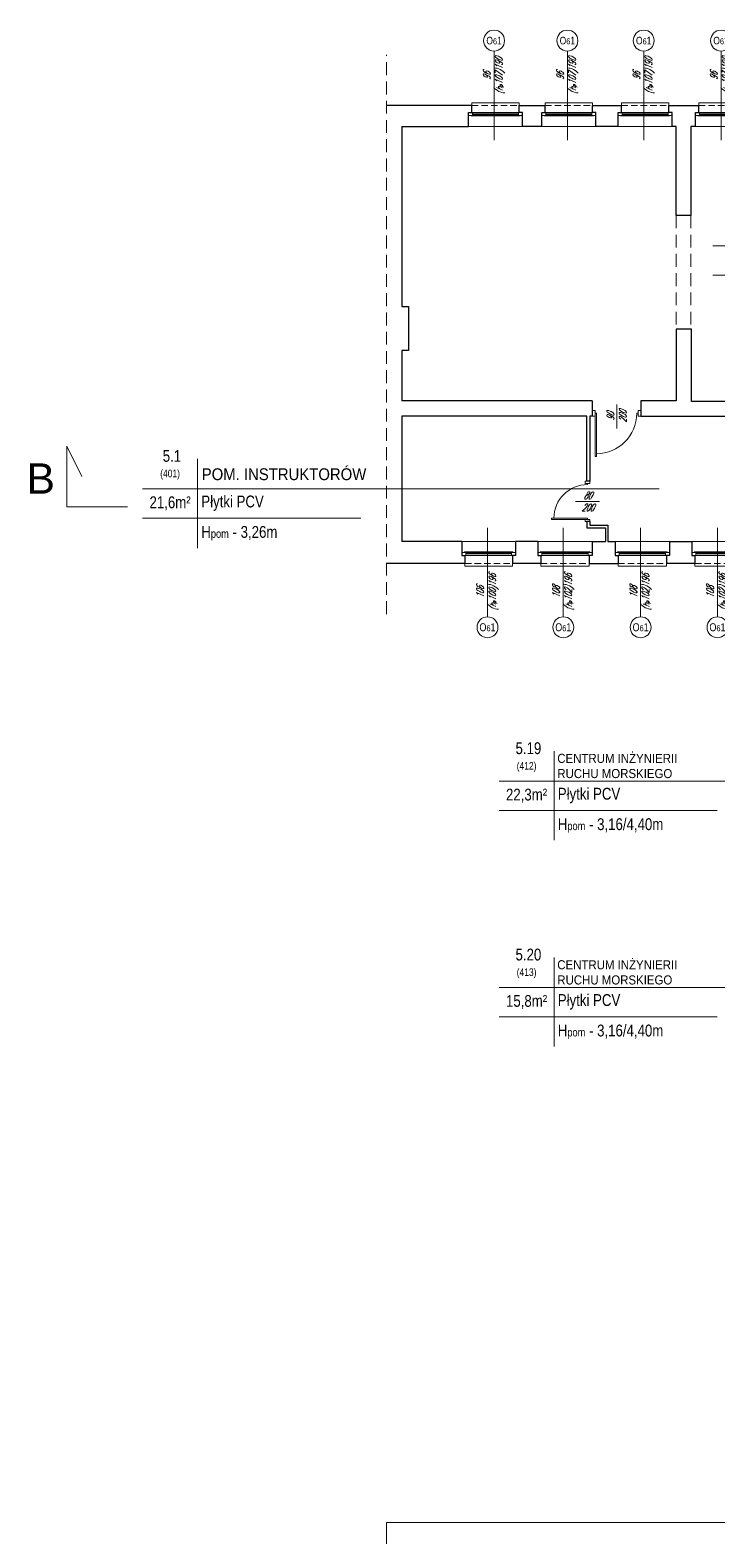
# Model space of a CAD drawing. Header units: millimetres. Extents: x -18485 to 40303, y -22087 to 35064.
# Drawn here: x 6910 to 8272, y -17910 to -14925 of the extents above; entities that cross this region are included whole.
import ezdxf
from ezdxf.enums import TextEntityAlignment as Align

# ---------------------------------------------------------------- set-up
doc = ezdxf.new("R2010")
doc.units = ezdxf.units.MM
doc.linetypes.add('DASHED', pattern=[19.05, 12.7, -6.35])
doc.layers.get('0').update_dxf_attribs({"lineweight": 25})
for name, color, linetype, lineweight in [('01_ściany', 2, 'Continuous', 25), ('03-01_okna', 5, 'Continuous', 15), ('03_drzwi', 1, 'Continuous', 0), ('04-1_widok', 251, 'Continuous', 5), ('04-2_nad', 251, 'DASHED', 5), ('05-03_opis', 10, 'Continuous', 5)]:
    doc.layers.add(name, color=color, linetype=linetype, lineweight=lineweight)
doc.styles.add('APLUS', font='arial.ttf', dxfattribs={"width": 0.6})
doc.styles.add('ariel', font='arial.ttf', dxfattribs={"width": 0.8})
doc.styles.add('ariel_wym', font='simplex.shx', dxfattribs={"width": 0.65, "oblique": 25})

# ---------------------------------------------------------------- blocks, each defined once
blk = doc.blocks.new('okno 107-196')
at = {"linetype": 'Continuous', "lineweight": 0}
for p, q in [((6.5, 14), (6.5, 19)), ((6.5, 19), (100.5, 19)), ((99, 0), (8, 0)), ((100.5, 14), (100.5, 19)), ((8, -3), (99, -3)), ((9, -7), (9, -3)), ((9, -4.5), (98, -4.5)), ((9, -5), (98, -5)), ((98, -7), (98, -3))]:
    blk.add_line(p, q, dxfattribs=at)
at = {"linetype": 'DASHED'}
blk.add_line((6.5, 14), (100.5, 14), dxfattribs=at)
at = {"linetype": 'Continuous', "lineweight": 0}
for points in [[(8, -6), (0, -6), (0, 0), (8, 0)], [(107, -6), (99, -6), (99, 0), (107, 0)]]:
    blk.add_lwpolyline(points, close=True, dxfattribs=at)
blk.add_lwpolyline([(5, -6), (5, -7), (102, -7), (102, -6)], dxfattribs=at)
at = {"layer": '04-1_widok'}
blk.add_line((107, -28), (0, -28), dxfattribs=at)
at = {"layer": '05-03_opis', "lineweight": 0}
blk.add_line((50.6, -54.6), (50.6, 121.4), dxfattribs=at)
blk.add_circle((50.6, 142.1), 20.7, dxfattribs=at)
at = {"layer": '05-03_opis', "lineweight": 0, "insert": (50.6, 142.1), "char_height": 15, "width": 75.194, "attachment_point": 5, "style": 'ariel'}
blk.add_mtext('O{\\H0.8x;6}1', dxfattribs=at)
at = {"layer": '05-03_opis', "lineweight": 0, "insert": (50.6, 72.5), "char_height": 14.4, "width": 62.661, "attachment_point": 5, "rotation": 90, "style": 'ariel_wym'}
blk.add_mtext('96\\P({\\H0.8333x;h\\H0.6x;p}107)190', dxfattribs=at)
blk = doc.blocks.new('okno 107-196-1')
at = {"linetype": 'Continuous', "lineweight": 0}
for p, q in [((6.5, 14), (6.5, 19)), ((6.5, 19), (100.5, 19)), ((99, 0), (8, 0)), ((100.5, 14), (100.5, 19)), ((8, -3), (99, -3)), ((9, -7), (9, -3)), ((9, -4.5), (98, -4.5)), ((9, -5), (98, -5)), ((98, -7), (98, -3))]:
    blk.add_line(p, q, dxfattribs=at)
at = {"linetype": 'DASHED'}
blk.add_line((6.5, 14), (100.5, 14), dxfattribs=at)
at = {"linetype": 'Continuous', "lineweight": 0}
for points in [[(8, -6), (0, -6), (0, 0), (8, 0)], [(107, -6), (99, -6), (99, 0), (107, 0)]]:
    blk.add_lwpolyline(points, close=True, dxfattribs=at)
blk.add_lwpolyline([(5, -6), (5, -7), (102, -7), (102, -6)], dxfattribs=at)
at = {"layer": '04-1_widok'}
blk.add_line((107, -28), (0, -28), dxfattribs=at)
at = {"layer": '05-03_opis', "lineweight": 0}
blk.add_line((50.6, -54.6), (50.6, 121.4), dxfattribs=at)
blk.add_circle((50.6, 142.1), 20.7, dxfattribs=at)
at = {"layer": '05-03_opis', "lineweight": 0, "insert": (50.6, 142.1), "char_height": 15, "width": 75.194, "attachment_point": 5, "style": 'ariel'}
blk.add_mtext('O{\\H0.8x;6}1', dxfattribs=at)
at = {"layer": '05-03_opis', "lineweight": 0, "insert": (50.6, 72.5), "char_height": 14.4, "width": 62.661, "attachment_point": 5, "rotation": 90, "style": 'ariel_wym'}
blk.add_mtext('96\\P({\\H0.8333x;h\\H0.6x;p}103)190', dxfattribs=at)
blk = doc.blocks.new('*U1460')
blk.add_line((0, -0.375), (0, -0.4))
blk.add_lwpolyline([(0, 0.4), (0, 0.375), (-0.8, 0.375), (-0.8, 0.4), (-0.05, 0.4), (0.05, 0.4), (0.05, 0.45), (-0.05, 0.45), (-0.05, 0.4)])
at = {"ltscale": 0.8}
blk.add_lwpolyline([(-0.05, -0.4), (-0.05, -0.45), (0.05, -0.45), (0.05, -0.4)], close=True, dxfattribs=at)
blk.add_arc((0, 0.375), 0.75, 180, 270)
blk = doc.blocks.new('okno 107-196-2')
at = {"linetype": 'Continuous', "lineweight": 0}
for p, q in [((-0.5, 3), (-0.5, -2)), ((1.5, 22), (93.5, 22)), ((93.5, 19), (1.5, 19)), ((2.5, 26), (2.5, 22)), ((2.5, 24), (92.5, 24)), ((2.5, 23.5), (92.5, 23.5)), ((92.5, 26), (92.5, 22)), ((95.5, 3), (95.5, -2)), ((-0.5, -2), (95.5, -2))]:
    blk.add_line(p, q, dxfattribs=at)
at = {"linetype": 'DASHED'}
blk.add_line((-0.5, 3), (95.5, 3), dxfattribs=at)
at = {"linetype": 'Continuous', "lineweight": 0}
for points in [[(1.5, 25), (-6.5, 25), (-6.5, 19), (1.5, 19)], [(101.5, 25), (93.5, 25), (93.5, 19), (101.5, 19)]]:
    blk.add_lwpolyline(points, close=True, dxfattribs=at)
blk.add_lwpolyline([(-1.5, 25), (-1.5, 26), (96.5, 26), (96.5, 25)], dxfattribs=at)
at = {"layer": '04-1_widok'}
blk.add_line((100.5, 47), (-6.5, 47), dxfattribs=at)
at = {"layer": '05-03_opis', "lineweight": 0}
blk.add_line((44.1, 73.6), (44.1, -102.4), dxfattribs=at)
blk.add_circle((44.1, -123.1), 20.7, dxfattribs=at)
at = {"layer": '05-03_opis', "lineweight": 0, "insert": (44.1, -53.5), "char_height": 14.4, "width": 62.661, "attachment_point": 5, "rotation": 90, "style": 'ariel_wym'}
blk.add_mtext('108\\P({\\H0.8333x;h\\H0.6x;p}102)196', dxfattribs=at)
at = {"layer": '05-03_opis', "lineweight": 0, "insert": (44.1, -123.1), "char_height": 15.84, "width": 75.194, "attachment_point": 5, "style": 'ariel'}
blk.add_mtext('O{\\H0.7576x;6}1', dxfattribs=at)
blk = doc.blocks.new('okno 106-196-1')
at = {"linetype": 'Continuous', "lineweight": 0}
for p, q in [((8, 3), (98, 3)), ((98, 0), (8, 0)), ((9, 7), (9, 3)), ((9, 5), (97, 5)), ((9, 4.5), (97, 4.5)), ((97, 7), (97, 3)), ((6, -16), (6, -21)), ((6, -21), (100, -21)), ((100, -16), (100, -21))]:
    blk.add_line(p, q, dxfattribs=at)
at = {"linetype": 'DASHED'}
blk.add_line((6, -16), (100, -16), dxfattribs=at)
at = {"linetype": 'Continuous', "lineweight": 0}
for points in [[(8, 6), (0, 6), (0, 0), (8, 0)], [(106, 6), (98, 6), (98, 0), (106, 0)]]:
    blk.add_lwpolyline(points, close=True, dxfattribs=at)
blk.add_lwpolyline([(5, 6), (5, 7), (101, 7), (101, 6)], dxfattribs=at)
at = {"layer": '04-1_widok'}
blk.add_line((105, 28), (0, 28), dxfattribs=at)
at = {"layer": '05-03_opis', "lineweight": 0}
blk.add_line((50.6, 54.6), (50.6, -121.4), dxfattribs=at)
blk.add_circle((50.6, -142.1), 20.7, dxfattribs=at)
at = {"layer": '05-03_opis', "lineweight": 0, "insert": (50.6, -72.5), "char_height": 14.4, "width": 62.661, "attachment_point": 5, "rotation": 90, "style": 'ariel_wym'}
blk.add_mtext('106\\P({\\H0.8333x;h\\H0.6x;p}100)196', dxfattribs=at)
at = {"layer": '05-03_opis', "lineweight": 0, "insert": (50.6, -142.1), "char_height": 15.84, "width": 75.194, "attachment_point": 5, "style": 'ariel'}
blk.add_mtext('O{\\H0.7576x;6}1', dxfattribs=at)
blk = doc.blocks.new('*U1459')
blk.add_line((0, -0.375), (0, -0.4))
blk.add_lwpolyline([(0, 0.4), (0, 0.375), (0.8, 0.375), (0.8, 0.4), (0.05, 0.4), (-0.05, 0.4), (-0.05, 0.45), (0.05, 0.45), (0.05, 0.4)])
at = {"ltscale": 0.8}
blk.add_lwpolyline([(0.05, -0.4), (0.05, -0.45), (-0.05, -0.45), (-0.05, -0.4)], close=True, dxfattribs=at)
blk.add_arc((0, 0.375), 0.75, 270, 360)
blk = doc.blocks.new('*U1476')
blk.add_lwpolyline([(0, 0), (-1, 0), (-1, 1), (-0.75, 0.5)])
at = {"style": 'APLUS'}
blk.add_attdef('L1', text='', height=0.5, dxfattribs=at).set_placement((-1.415, 0.466), align=Align.MIDDLE_CENTER)

msp = doc.modelspace()

# ---------------------------------------------------------------- linework, layer by layer
at = {"layer": '01_ściany'}
for p, q in [((7783.6, -15074.2), (7615.1, -15074.2)), ((7777.1, -15116.2), (7777.1, -15088.2)), ((7777.1, -15088.2), (7783.6, -15088.2)), ((7777.1, -15116.2), (7777.1, -15099.8)), ((7783.6, -15088.2), (7783.6, -15074.2)), ((7877.6, -15088.2), (7877.6, -15074.2)), ((7877.6, -15074.2), (7928.6, -15074.2)), ((7884.1, -15088.2), (7877.6, -15088.2)), ((7884.1, -15116.2), (7884.1, -15088.2)), ((7884.1, -15116.2), (7884.1, -15099.8)), ((7922.1, -15116.2), (7922.1, -15088.2)), ((7922.1, -15088.2), (7928.6, -15088.2)), ((7922.1, -15116.2), (7922.1, -15099.8)), ((7928.6, -15088.2), (7928.6, -15074.2)), ((8022.6, -15088.2), (8022.6, -15074.2)), ((8022.6, -15074.2), (8079.6, -15074.2)), ((8029.1, -15088.2), (8022.6, -15088.2)), ((8029.1, -15116.2), (8029.1, -15088.2)), ((8029.1, -15116.2), (8029.1, -15099.8)), ((8073.1, -15116.2), (8073.1, -15088.2)), ((8073.1, -15088.2), (8079.6, -15088.2)), ((8073.1, -15116.2), (8073.1, -15099.8)), ((8079.6, -15088.2), (8079.6, -15074.2)), ((8173.6, -15088.2), (8173.6, -15074.2)), ((8173.6, -15074.2), (8232.6, -15074.2)), ((8180.1, -15088.2), (8173.6, -15088.2)), ((8180.1, -15116.2), (8180.1, -15088.2)), ((8180.1, -15116.2), (8180.1, -15099.8)), ((8226.1, -15116.2), (8226.1, -15088.2)), ((8226.1, -15088.2), (8232.6, -15088.2)), ((8226.1, -15116.2), (8226.1, -15099.8)), ((8232.6, -15088.2), (8232.6, -15074.2)), ((7645.1, -15116.2), (7777.1, -15116.2)), ((7645.1, -15116.2), (7645.1, -15472.2)), ((7922.1, -15116.2), (7884.1, -15116.2)), ((8073.1, -15116.2), (8029.1, -15116.2)), ((8188.1, -15116.2), (8180.1, -15116.2)), ((8188.1, -15292.2), (8188.1, -15116.2)), ((8226.1, -15116.2), (8217.1, -15116.2)), ((8217.1, -15116.2), (8217.1, -15292.2)), ((8217.1, -15292.2), (8188.1, -15292.2)), ((7645.1, -15472.2), (7658.1, -15472.2)), ((7658.1, -15472.2), (7658.1, -15559.2)), ((8218.1, -15517.2), (8188.1, -15517.2)), ((8188.1, -15517.2), (8188.1, -15659.2)), ((8218.1, -15660.2), (8218.1, -15517.2)), ((7658.1, -15559.2), (7645.1, -15559.2)), ((7645.1, -15559.2), (7645.1, -15659.2)), ((8022.1, -15659.2), (7645.1, -15659.2)), ((8022.1, -15659.2), (8022.1, -15689.2)), ((8188.1, -15659.2), (8118.1, -15659.2)), ((8118.1, -15659.2), (8118.1, -15689.2)), ((8620.1, -15660.2), (8218.1, -15660.2)), ((8011.1, -15689.2), (7645.1, -15689.2)), ((7645.1, -15689.2), (7645.1, -15937.2)), ((8011.1, -15818.2), (8011.1, -15689.2)), ((8022.1, -15689.2), (8017.1, -15689.2)), ((8017.1, -15689.2), (8017.1, -15818.2)), ((8118.1, -15689.2), (8516.1, -15689.2)), ((8017.1, -15818.2), (8011.1, -15818.2)), ((8017.1, -15898.2), (8011.1, -15898.2)), ((8011.1, -15898.2), (8011.1, -15910.2)), ((8011.1, -15898.2), (8011.1, -15907.2)), ((8017.1, -15898.2), (8017.1, -15905.2)), ((8017.1, -15898.2), (8017.1, -15905.2)), ((8017.1, -15905.2), (8053.1, -15905.2)), ((8053.1, -15905.2), (8053.1, -15937.2)), ((8011.1, -15910.2), (8048.1, -15910.2)), ((8048.1, -15910.2), (8048.1, -15937.2)), ((7764.1, -15937.2), (7645.1, -15937.2)), ((7764.1, -15937.2), (7764.1, -15965.2)), ((7764.1, -15965.2), (7770.1, -15965.2)), ((7770.1, -15965.2), (7770.1, -15981.2)), ((7864.1, -15965.2), (7864.1, -15981.2)), ((7870.1, -15965.2), (7864.1, -15965.2)), ((7914.1, -15937.2), (7870.1, -15937.2)), ((7870.1, -15937.2), (7870.1, -15965.2)), ((7914.1, -15937.2), (7914.1, -15965.2)), ((7914.1, -15965.2), (7920.1, -15965.2)), ((7920.1, -15965.2), (7920.1, -15981.2)), ((8016.1, -15965.2), (8016.1, -15981.2)), ((8022.1, -15965.2), (8016.1, -15965.2)), ((8022.1, -15937.2), (8022.1, -15965.2)), ((8022.1, -15937.2), (8048.1, -15937.2)), ((8053.1, -15937.2), (8067.1, -15937.2)), ((8067.1, -15937.2), (8067.1, -15965.2)), ((8067.1, -15965.2), (8073.1, -15965.2)), ((8073.1, -15965.2), (8073.1, -15981.2)), ((8169.1, -15965.2), (8169.1, -15981.2)), ((8175.1, -15965.2), (8169.1, -15965.2)), ((8175.1, -15937.2), (8175.1, -15965.2)), ((8175.1, -15937.2), (8219.1, -15937.2)), ((8219.1, -15937.2), (8219.1, -15965.2)), ((8219.1, -15965.2), (8225.1, -15965.2)), ((8225.1, -15965.2), (8225.1, -15981.2)), ((7770.1, -15981.2), (7615.1, -15981.2)), ((7920.1, -15981.2), (7864.4, -15981.2)), ((8016.1, -15981.2), (8073.1, -15981.2)), ((8225.1, -15981.2), (8169.1, -15981.2))]:
    msp.add_line(p, q, dxfattribs=at)
at = {"layer": '04-1_widok'}
for p, q in [((8445.1, -17878.9), (7615.1, -17878.9)), ((7615.1, -17878.9), (7615.1, -18844.1))]:
    msp.add_line(p, q, dxfattribs=at)
at = {"layer": '04-2_nad', "ltscale": 2}
for p, q in [((8188.1, -15292.2), (8188.1, -15517.2)), ((8217.1, -15292.2), (8217.1, -15517.2))]:
    msp.add_line(p, q, dxfattribs=at)
at = {"layer": '05-03_opis', "linetype": 'DASHED', "ltscale": 2}
msp.add_line((7615.1, -16081.2), (7615.1, -14974.2), dxfattribs=at)
at = {"layer": '05-03_opis'}
for p, q in [((8260.4, -15352), (8692.1, -15352)), ((8260.4, -15410.4), (8692.1, -15410.4)), ((7241.2, -15773.7), (7241.2, -15950.4)), ((7132.3, -15833.1), (8154.1, -15833.1)), ((7132.3, -15891.5), (7564, -15891.5)), ((7946.5, -16352.2), (7946.5, -16528.9)), ((7837.6, -16411.7), (8653.3, -16411.7)), ((7837.6, -16470), (8269.3, -16470)), ((7946.5, -16760.6), (7946.5, -16937.3)), ((7837.6, -16820.1), (8653.3, -16820.1)), ((7837.6, -16878.4), (8269.3, -16878.4))]:
    msp.add_line(p, q, dxfattribs=at)
at = {"layer": '05-03_opis', "lineweight": 0}
for p, q in [((8070.3, -15666.6), (8070.3, -15713.7)), ((8036.3, -15858.2), (7989.1, -15858.2))]:
    msp.add_line(p, q, dxfattribs=at)

# ---------------------------------------------------------------- block references
at = {"layer": '03-01_okna'}
for name, p in [('okno 107-196', (7777.1, -15088.2)), ('okno 107-196', (7922.1, -15088.2)), ('okno 107-196', (8073.1, -15088.2)), ('okno 107-196-1', (8226.1, -15088.2)), ('okno 106-196-1', (7764.1, -15965.2)), ('okno 107-196-2', (7920.6, -15984.2)), ('okno 107-196-2', (8073.6, -15984.2)), ('okno 107-196-2', (8225.6, -15984.2))]:
    msp.add_blockref(name, p, dxfattribs=at)
at = {"layer": '03_drzwi'}
for name, p, xscale, yscale, zscale, rotation in [('*U1460', (8070.1, -15683.8), 106.6666666666388, 106.6666666666388, 106.6666666666376, 90), ('*U1459', (8012.7, -15858.2), 88.88888888886504, 88.88888888886504, 88.88888888886504, 180)]:
    msp.add_blockref(name, p, dxfattribs=dict(at, xscale=xscale, yscale=yscale, zscale=zscale, rotation=rotation))
at = {"layer": '05-03_opis'}
ref = msp.add_blockref('*U1476', (7102.4, -15868.8), dxfattribs=dict(at, xscale=120, yscale=120, zscale=120))
ref.add_attrib('L1', 'B', dxfattribs={"layer": '0', "height": 60, "style": 'APLUS'}).set_placement((6930.9, -15812.9), align=Align.MIDDLE_CENTER)

# ---------------------------------------------------------------- texts
at = {"layer": '05-03_opis', "lineweight": 0, "insert": (8070.3, -15690), "char_height": 14.4, "width": 68.936, "attachment_point": 5, "rotation": 90, "style": 'ariel_wym'}
msp.add_mtext('90\\P200', dxfattribs=at)
at = {"layer": '05-03_opis', "style": 'ariel'}
for s, insert, char_height, width, attachment_point in [(' 5.1\\P{\\H0.6404x;(401)}', (7186.7, -15785.6), 23.423, 108.913, 5), ('{\\W0.9; POM. INSTRUKTORÓW}', (7241.2, -15804.5), 23.423, 355.379, 4), (' Płytki PCV', (7241.2, -15861.8), 23.423, 322.789, 4), ('21,6m²', (7186.7, -15862), 23.42, 108.913, 5), (' H{\\H0.7x;pom} - 3,26m', (7241.2, -15921), 23.423, 322.789, 4), (' 5.19\\P{\\H0.6404x;(412)}', (7892, -16364.2), 23.423, 108.913, 5), ('{\\W0.9; CENTRUM INŻYNIERII   \\P RUCHU MORSKIEGO}', (7946.5, -16381.9), 18, 322.789, 4), ('22,3m²', (7892, -16440.6), 23.42, 108.913, 5), (' Płytki PCV', (7946.5, -16440.3), 23.423, 322.789, 4), (' H{\\H0.7x;pom} - 3,16/4,40m', (7946.5, -16499.5), 23.423, 322.789, 4), (' 5.20\\P{\\H0.6404x;(413)}', (7892, -16772.6), 23.423, 108.913, 5), ('{\\W0.9; CENTRUM INŻYNIERII   \\P RUCHU MORSKIEGO}', (7946.5, -16790.4), 18, 322.789, 4), ('15,8m²', (7892, -16849), 23.42, 108.913, 5), (' Płytki PCV', (7946.5, -16848.7), 23.423, 322.789, 4), (' H{\\H0.7x;pom} - 3,16/4,40m', (7946.5, -16907.9), 23.423, 322.789, 4)]:
    msp.add_mtext(s, dxfattribs=dict(at, insert=insert, char_height=char_height, width=width, attachment_point=attachment_point))
at = {"layer": '05-03_opis', "lineweight": 0, "insert": (8012.9, -15858.2), "char_height": 14.4, "width": 68.936, "attachment_point": 5, "style": 'ariel_wym'}
msp.add_mtext('80\\P200', dxfattribs=at)

doc.saveas('drawing.dxf')
